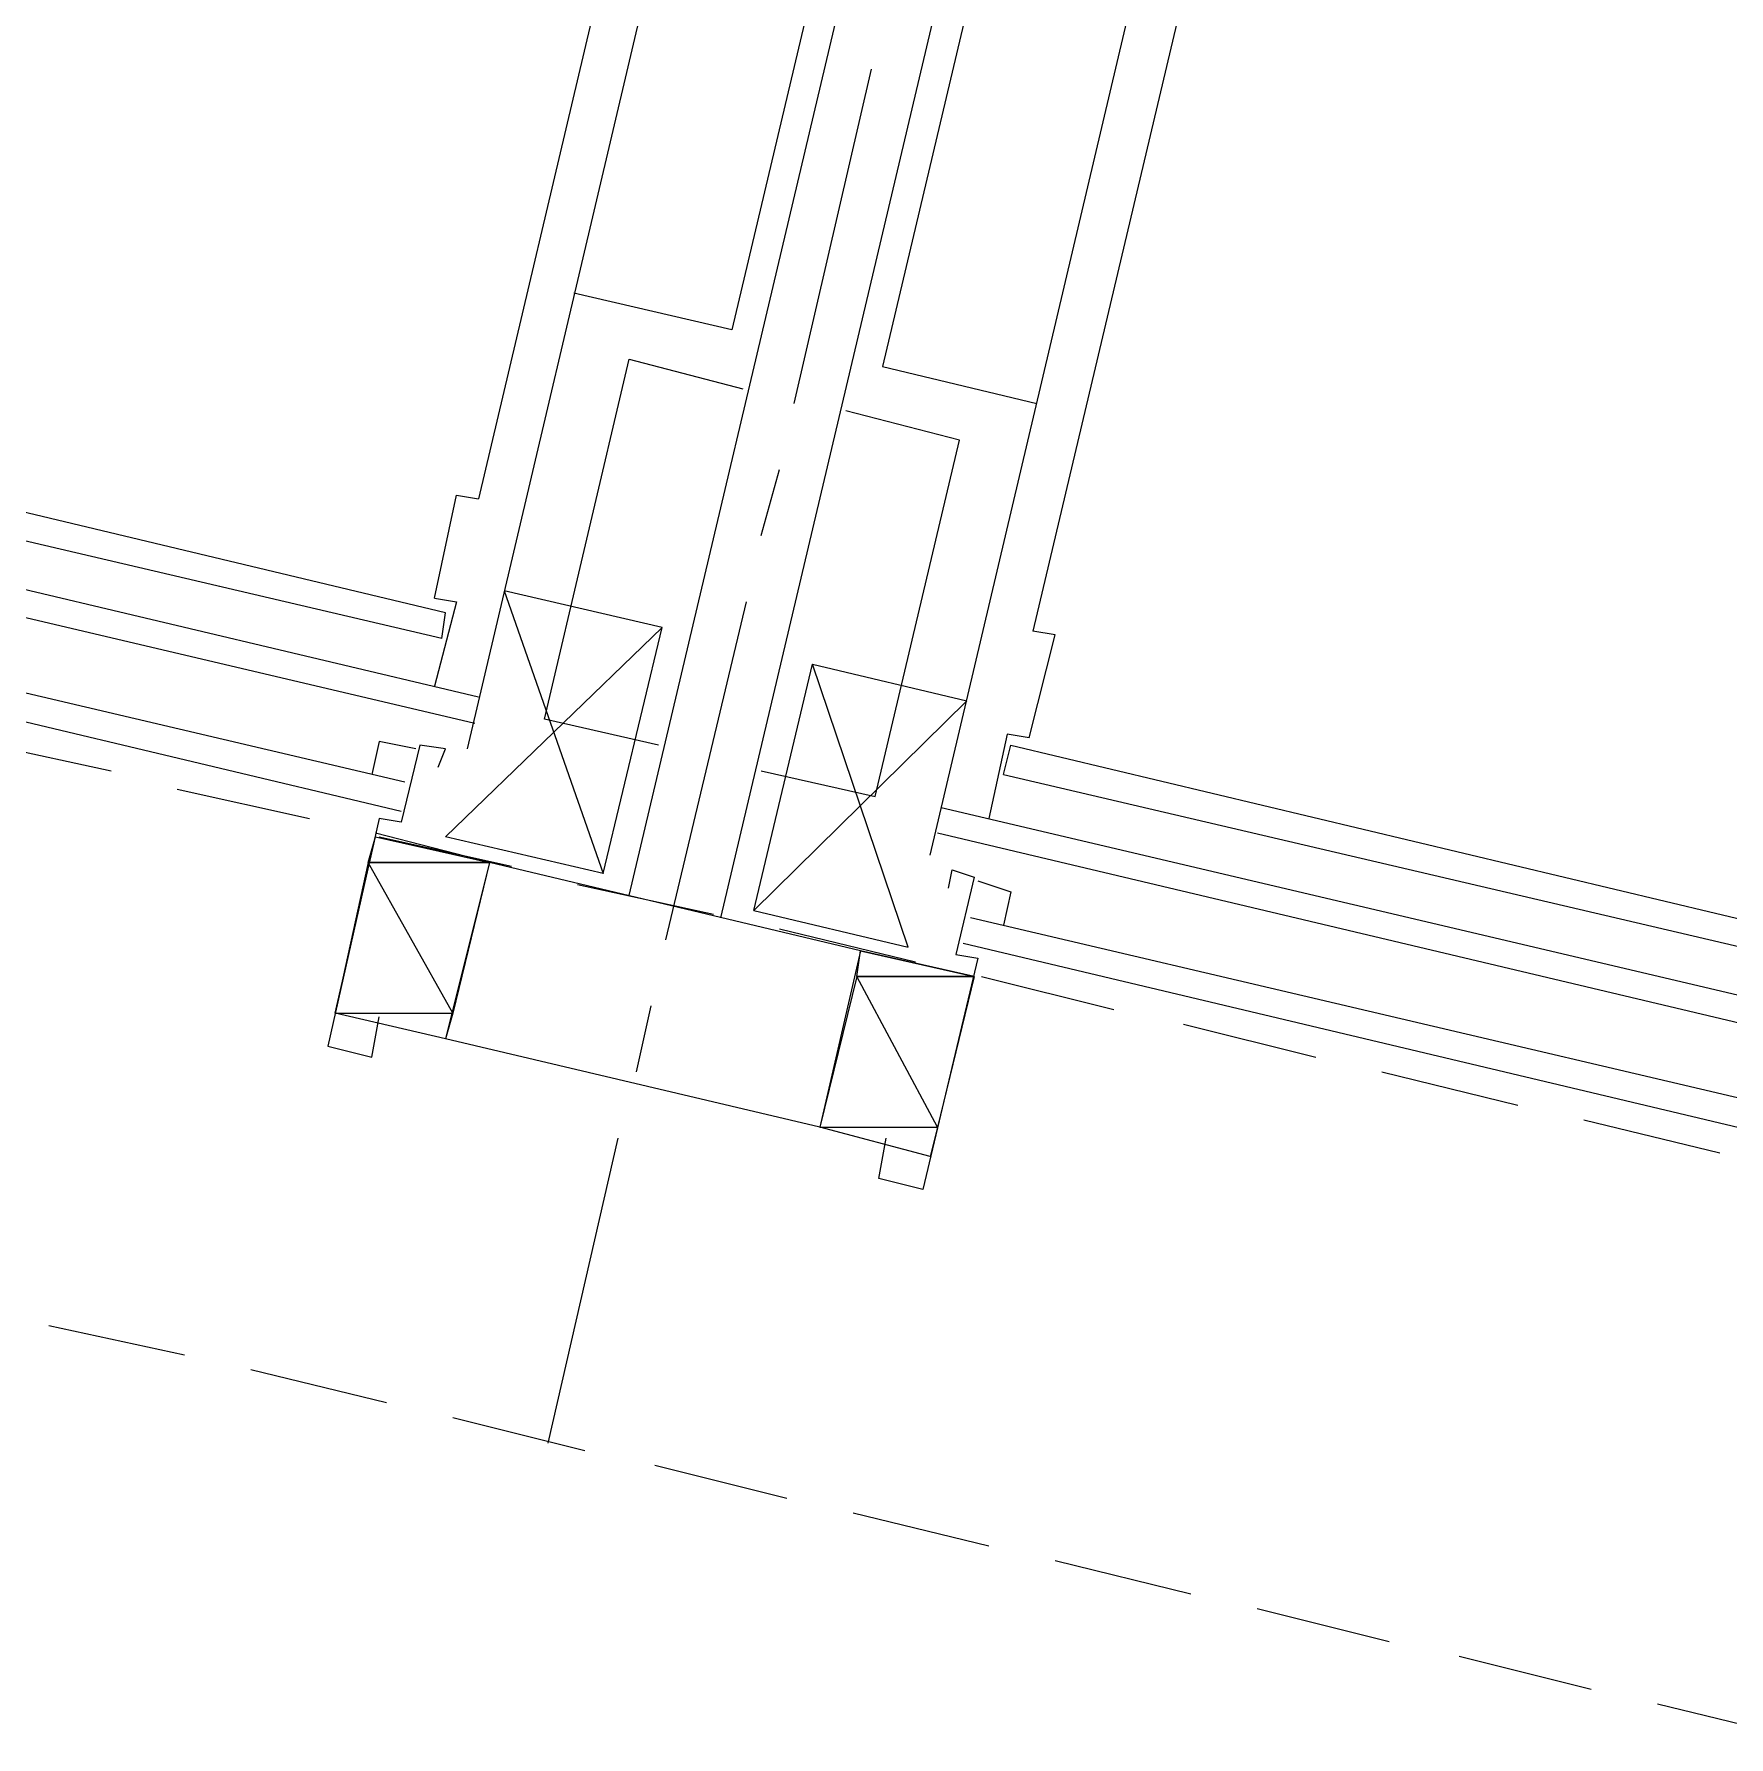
# Model space of a CAD drawing. Header units: feet. Extents: x -84 to 198, y -22 to 181.
# Drawn here: x 64.87 to 71.02, y 50.32 to 56.5 of the extents above; entities that cross this region are included whole.
import ezdxf

# ---------------------------------------------------------------- set-up
doc = ezdxf.new("R2010")
doc.units = ezdxf.units.FT
doc.layers.add('A-LINEA', color=7, linetype='CONTINUOUS')
doc.layers.add('A-MURO-CONCRETO', color=8, linetype='CONTINUOUS')

msp = doc.modelspace()

# ---------------------------------------------------------------- linework, layer by layer
at = {"layer": 'A-LINEA'}
for p, q in [((67.0267, 53.3778), (68.9467, 61.4978)), ((67.0267, 53.3778), (68.9467, 61.4978)), ((67.36, 53.2978), (69.28, 61.4178)), ((67.36, 53.2978), (69.28, 61.4178)), ((66.44, 53.9111), (68.1333, 61.0978)), ((66.44, 53.9111), (68.1333, 61.0978)), ((68.7333, 61.0578), (67.4, 55.4311)), ((68.7333, 61.0578), (67.4, 55.4311)), ((69.28, 60.9378), (67.9467, 55.2978)), ((69.28, 60.9378), (67.9467, 55.2978)), ((68.12, 53.5244), (69.8133, 60.6978)), ((68.12, 53.5244), (69.8133, 60.6978)), ((67.8133, 60.4578), (66.48, 54.8178)), ((67.8133, 60.4578), (66.48, 54.8178)), ((69.8267, 59.9778), (68.4933, 54.3378)), ((69.8267, 59.9778), (68.4933, 54.3378)), ((67.6267, 55.1644), (67.9067, 56.3778)), ((67.6267, 55.1644), (67.9067, 56.3778)), ((66.48, 54.0978), (59.5067, 55.7511)), ((66.48, 54.0978), (59.5067, 55.7511)), ((59.2, 55.7111), (66.4667, 54.0044)), ((59.2, 55.7111), (66.4667, 54.0044)), ((67.4, 55.4311), (66.8267, 55.5644)), ((67.4, 55.4311), (66.8267, 55.5644)), ((67.9467, 55.2978), (68.5067, 55.1644)), ((67.9467, 55.2978), (68.5067, 55.1644)), ((66.36, 54.4044), (62.84, 55.2444)), ((66.36, 54.4044), (62.84, 55.2444)), ((66.3467, 54.3111), (62.8133, 55.1378)), ((66.3467, 54.3111), (62.8133, 55.1378)), ((67.5067, 54.6844), (67.5733, 54.9244)), ((67.5067, 54.6844), (67.5733, 54.9244)), ((66.32, 54.4578), (66.4, 54.8311)), ((66.32, 54.4578), (66.4, 54.8311)), ((66.4, 54.8311), (66.48, 54.8178)), ((66.4, 54.8311), (66.48, 54.8178)), ((62.6933, 54.6178), (66.2133, 53.7911)), ((62.6933, 54.6178), (66.2133, 53.7911)), ((62.6667, 54.5244), (66.2, 53.6844)), ((62.6667, 54.5244), (66.2, 53.6844)), ((66.32, 54.4578), (66.4, 54.4444)), ((66.32, 54.4578), (66.4, 54.4444)), ((67.1467, 54.3511), (66.5733, 54.4844)), ((67.1467, 54.3511), (66.5733, 54.4844)), ((66.4, 54.4444), (66.32, 54.1378)), ((66.4, 54.4444), (66.32, 54.1378)), ((66.3467, 54.3111), (66.36, 54.4044)), ((66.3467, 54.3111), (66.36, 54.4044)), ((67.16, 53.2178), (67.4533, 54.4444)), ((67.16, 53.2178), (67.4533, 54.4444)), ((66.9333, 53.4578), (67.1467, 54.3511)), ((66.9333, 53.4578), (67.1467, 54.3511)), ((68.5733, 54.3244), (68.4933, 54.3378)), ((68.5733, 54.3244), (68.4933, 54.3378)), ((68.48, 53.9511), (68.5733, 54.3244)), ((68.48, 53.9511), (68.5733, 54.3244)), ((67.48, 53.3244), (67.6933, 54.2178)), ((67.48, 53.3244), (67.6933, 54.2178)), ((67.6933, 54.2178), (68.2533, 54.0844)), ((67.6933, 54.2178), (68.2533, 54.0844)), ((68.4, 53.9644), (68.3333, 53.6578)), ((68.4, 53.9644), (68.3333, 53.6578)), ((68.48, 53.9511), (68.4, 53.9644)), ((68.48, 53.9511), (68.4, 53.9644)), ((64.6533, 53.9378), (65.1467, 53.8311)), ((64.6533, 53.9378), (65.1467, 53.8311)), ((68.3867, 53.8178), (68.4133, 53.9244)), ((68.3867, 53.8178), (68.4133, 53.9244)), ((68.4133, 53.9244), (71.9333, 53.0844)), ((68.4133, 53.9244), (71.9333, 53.0844)), ((68.3867, 53.8178), (71.92, 52.9911)), ((68.3867, 53.8178), (71.92, 52.9911)), ((65.3867, 53.7644), (65.8667, 53.6578)), ((65.3867, 53.7644), (65.8667, 53.6578)), ((68.16, 53.6978), (75.1333, 52.0578)), ((68.16, 53.6978), (75.1333, 52.0578)), ((65.96, 52.9511), (66.1067, 53.5911)), ((65.96, 52.9511), (66.1067, 53.5911)), ((66.52, 53.4978), (66.1067, 53.6044)), ((66.52, 53.4978), (66.1067, 53.6044)), ((66.12, 53.5911), (66.6, 53.4844)), ((66.12, 53.5911), (66.6, 53.4844)), ((75.4, 51.8844), (68.1467, 53.6044)), ((75.4, 51.8844), (68.1467, 53.6044)), ((66.52, 53.4978), (66.36, 52.8578)), ((66.52, 53.4978), (66.36, 52.8578)), ((67.8667, 53.1778), (66.52, 53.4978)), ((67.8667, 53.1778), (66.52, 53.4978)), ((66.84, 53.4178), (67.3333, 53.3111)), ((66.84, 53.4178), (67.3333, 53.3111)), ((71.7867, 52.4711), (68.2667, 53.2978)), ((71.7867, 52.4711), (68.2667, 53.2978)), ((67.5733, 53.2578), (68.0667, 53.1378)), ((67.5733, 53.2578), (68.0667, 53.1378)), ((67.8667, 53.1778), (67.72, 52.5378)), ((67.8667, 53.1778), (67.72, 52.5378)), ((68.28, 53.0844), (67.8667, 53.1778)), ((68.28, 53.0844), (67.8667, 53.1778)), ((71.7733, 52.3644), (68.24, 53.2044)), ((71.7733, 52.3644), (68.24, 53.2044)), ((68.3067, 53.0844), (68.7867, 52.9644)), ((68.3067, 53.0844), (68.7867, 52.9644)), ((67.0533, 52.7378), (67.1067, 52.9778)), ((67.0533, 52.7378), (67.1067, 52.9778)), ((66.36, 52.8578), (65.96, 52.9511)), ((66.36, 52.8578), (65.96, 52.9511)), ((69.04, 52.9111), (69.52, 52.7911)), ((69.04, 52.9111), (69.52, 52.7911)), ((67.72, 52.5378), (66.36, 52.8578)), ((67.72, 52.5378), (66.36, 52.8578)), ((69.76, 52.7378), (70.2533, 52.6178)), ((69.76, 52.7378), (70.2533, 52.6178)), ((68.12, 52.4311), (67.72, 52.5378)), ((68.12, 52.4311), (67.72, 52.5378)), ((70.4933, 52.5644), (70.9867, 52.4444)), ((70.4933, 52.5644), (70.9867, 52.4444)), ((66.7333, 51.3911), (66.9867, 52.4978)), ((66.7333, 51.3911), (66.9867, 52.4978)), ((64.92, 51.8178), (65.4133, 51.7111)), ((64.92, 51.8178), (65.4133, 51.7111)), ((65.6533, 51.6578), (66.1467, 51.5378)), ((65.6533, 51.6578), (66.1467, 51.5378)), ((66.3867, 51.4844), (66.8667, 51.3644)), ((66.3867, 51.4844), (66.8667, 51.3644)), ((67.12, 51.3111), (67.6, 51.1911)), ((67.12, 51.3111), (67.6, 51.1911)), ((67.84, 51.1378), (68.3333, 51.0178)), ((67.84, 51.1378), (68.3333, 51.0178)), ((68.5733, 50.9644), (69.0667, 50.8444)), ((68.5733, 50.9644), (69.0667, 50.8444)), ((69.3067, 50.7911), (69.7867, 50.6711)), ((69.3067, 50.7911), (69.7867, 50.6711)), ((70.04, 50.6178), (70.52, 50.4978)), ((70.04, 50.6178), (70.52, 50.4978)), ((70.76, 50.4444), (71.2533, 50.3244)), ((70.76, 50.4444), (71.2533, 50.3244))]:
    msp.add_line(p, q, dxfattribs=at)
for points in [[(67.1333, 53.9244), (66.72, 54.0178), (67.0267, 55.3244), (67.44, 55.2178)], [(67.1333, 53.9244), (66.72, 54.0178), (67.0267, 55.3244), (67.44, 55.2178)], [(67.5067, 53.8311), (67.92, 53.7378), (68.2267, 55.0311), (67.8133, 55.1378)], [(67.5067, 53.8311), (67.92, 53.7378), (68.2267, 55.0311), (67.8133, 55.1378)], [(66.5733, 54.4844), (66.9333, 53.4578), (66.36, 53.5911), (67.1467, 54.3511)], [(66.5733, 54.4844), (66.9333, 53.4578), (66.36, 53.5911), (67.1467, 54.3511)], [(68.2533, 54.0844), (67.48, 53.3244), (68.04, 53.1911), (67.6933, 54.2178)], [(68.2533, 54.0844), (67.48, 53.3244), (68.04, 53.1911), (67.6933, 54.2178)], [(66.3333, 53.8444), (66.36, 53.9111), (66.2667, 53.9244), (66.2, 53.6444), (66.12, 53.6578), (65.9333, 52.8311), (66.0933, 52.7911), (66.12, 52.9378)], [(66.3333, 53.8444), (66.36, 53.9111), (66.2667, 53.9244), (66.2, 53.6444), (66.12, 53.6578), (65.9333, 52.8311), (66.0933, 52.7911), (66.12, 52.9378)], [(66.2533, 53.9111), (66.12, 53.9378), (66.0933, 53.8178)], [(66.2533, 53.9111), (66.12, 53.9378), (66.0933, 53.8178)], [(68.1867, 53.4044), (68.2, 53.4711), (68.28, 53.4444), (68.2133, 53.1644), (68.2933, 53.1511), (68.0933, 52.3111), (67.9333, 52.3511), (67.96, 52.4978)], [(68.1867, 53.4044), (68.2, 53.4711), (68.28, 53.4444), (68.2133, 53.1644), (68.2933, 53.1511), (68.0933, 52.3111), (67.9333, 52.3511), (67.96, 52.4978)], [(68.2933, 53.4311), (68.4133, 53.3911), (68.3867, 53.2711)], [(68.2933, 53.4311), (68.4133, 53.3911), (68.3867, 53.2711)]]:
    msp.add_lwpolyline(points, dxfattribs=at)
at = {"layer": 'A-MURO-CONCRETO'}
for points in [[(66.1067, 53.5911), (66.52, 53.4978), (66.08, 53.4978), (66.1067, 53.5911), (66.1067, 53.5911)], [(66.1067, 53.5911), (66.52, 53.4978), (66.08, 53.4978), (66.1067, 53.5911), (66.1067, 53.5911)], [(66.08, 53.4978), (65.96, 52.9511), (66.3867, 52.9511), (66.08, 53.4978)], [(66.08, 53.4978), (65.96, 52.9511), (66.3867, 52.9511), (66.08, 53.4978)], [(66.08, 53.4978), (66.52, 53.4978), (66.3867, 52.9511), (66.08, 53.4978), (66.08, 53.4978)], [(66.08, 53.4978), (66.52, 53.4978), (66.3867, 52.9511), (66.08, 53.4978), (66.08, 53.4978)], [(67.8667, 53.1778), (68.28, 53.0844), (67.8533, 53.0844), (67.8667, 53.1778), (67.8667, 53.1778)], [(67.8667, 53.1778), (68.28, 53.0844), (67.8533, 53.0844), (67.8667, 53.1778), (67.8667, 53.1778)], [(67.8533, 53.0844), (67.72, 52.5378), (68.1467, 52.5378), (67.8533, 53.0844)], [(67.8533, 53.0844), (67.72, 52.5378), (68.1467, 52.5378), (67.8533, 53.0844)], [(67.8533, 53.0844), (68.28, 53.0844), (68.1467, 52.5378), (67.8533, 53.0844), (67.8533, 53.0844)], [(67.8533, 53.0844), (68.28, 53.0844), (68.1467, 52.5378), (67.8533, 53.0844), (67.8533, 53.0844)], [(65.96, 52.9511), (66.3867, 52.9511), (66.36, 52.8578), (65.96, 52.9511), (65.96, 52.9511)], [(65.96, 52.9511), (66.3867, 52.9511), (66.36, 52.8578), (65.96, 52.9511), (65.96, 52.9511)], [(67.72, 52.5378), (68.1467, 52.5378), (68.12, 52.4311), (67.72, 52.5378), (67.72, 52.5378)], [(67.72, 52.5378), (68.1467, 52.5378), (68.12, 52.4311), (67.72, 52.5378), (67.72, 52.5378)]]:
    msp.add_lwpolyline(points, dxfattribs=at)

doc.saveas('drawing.dxf')
